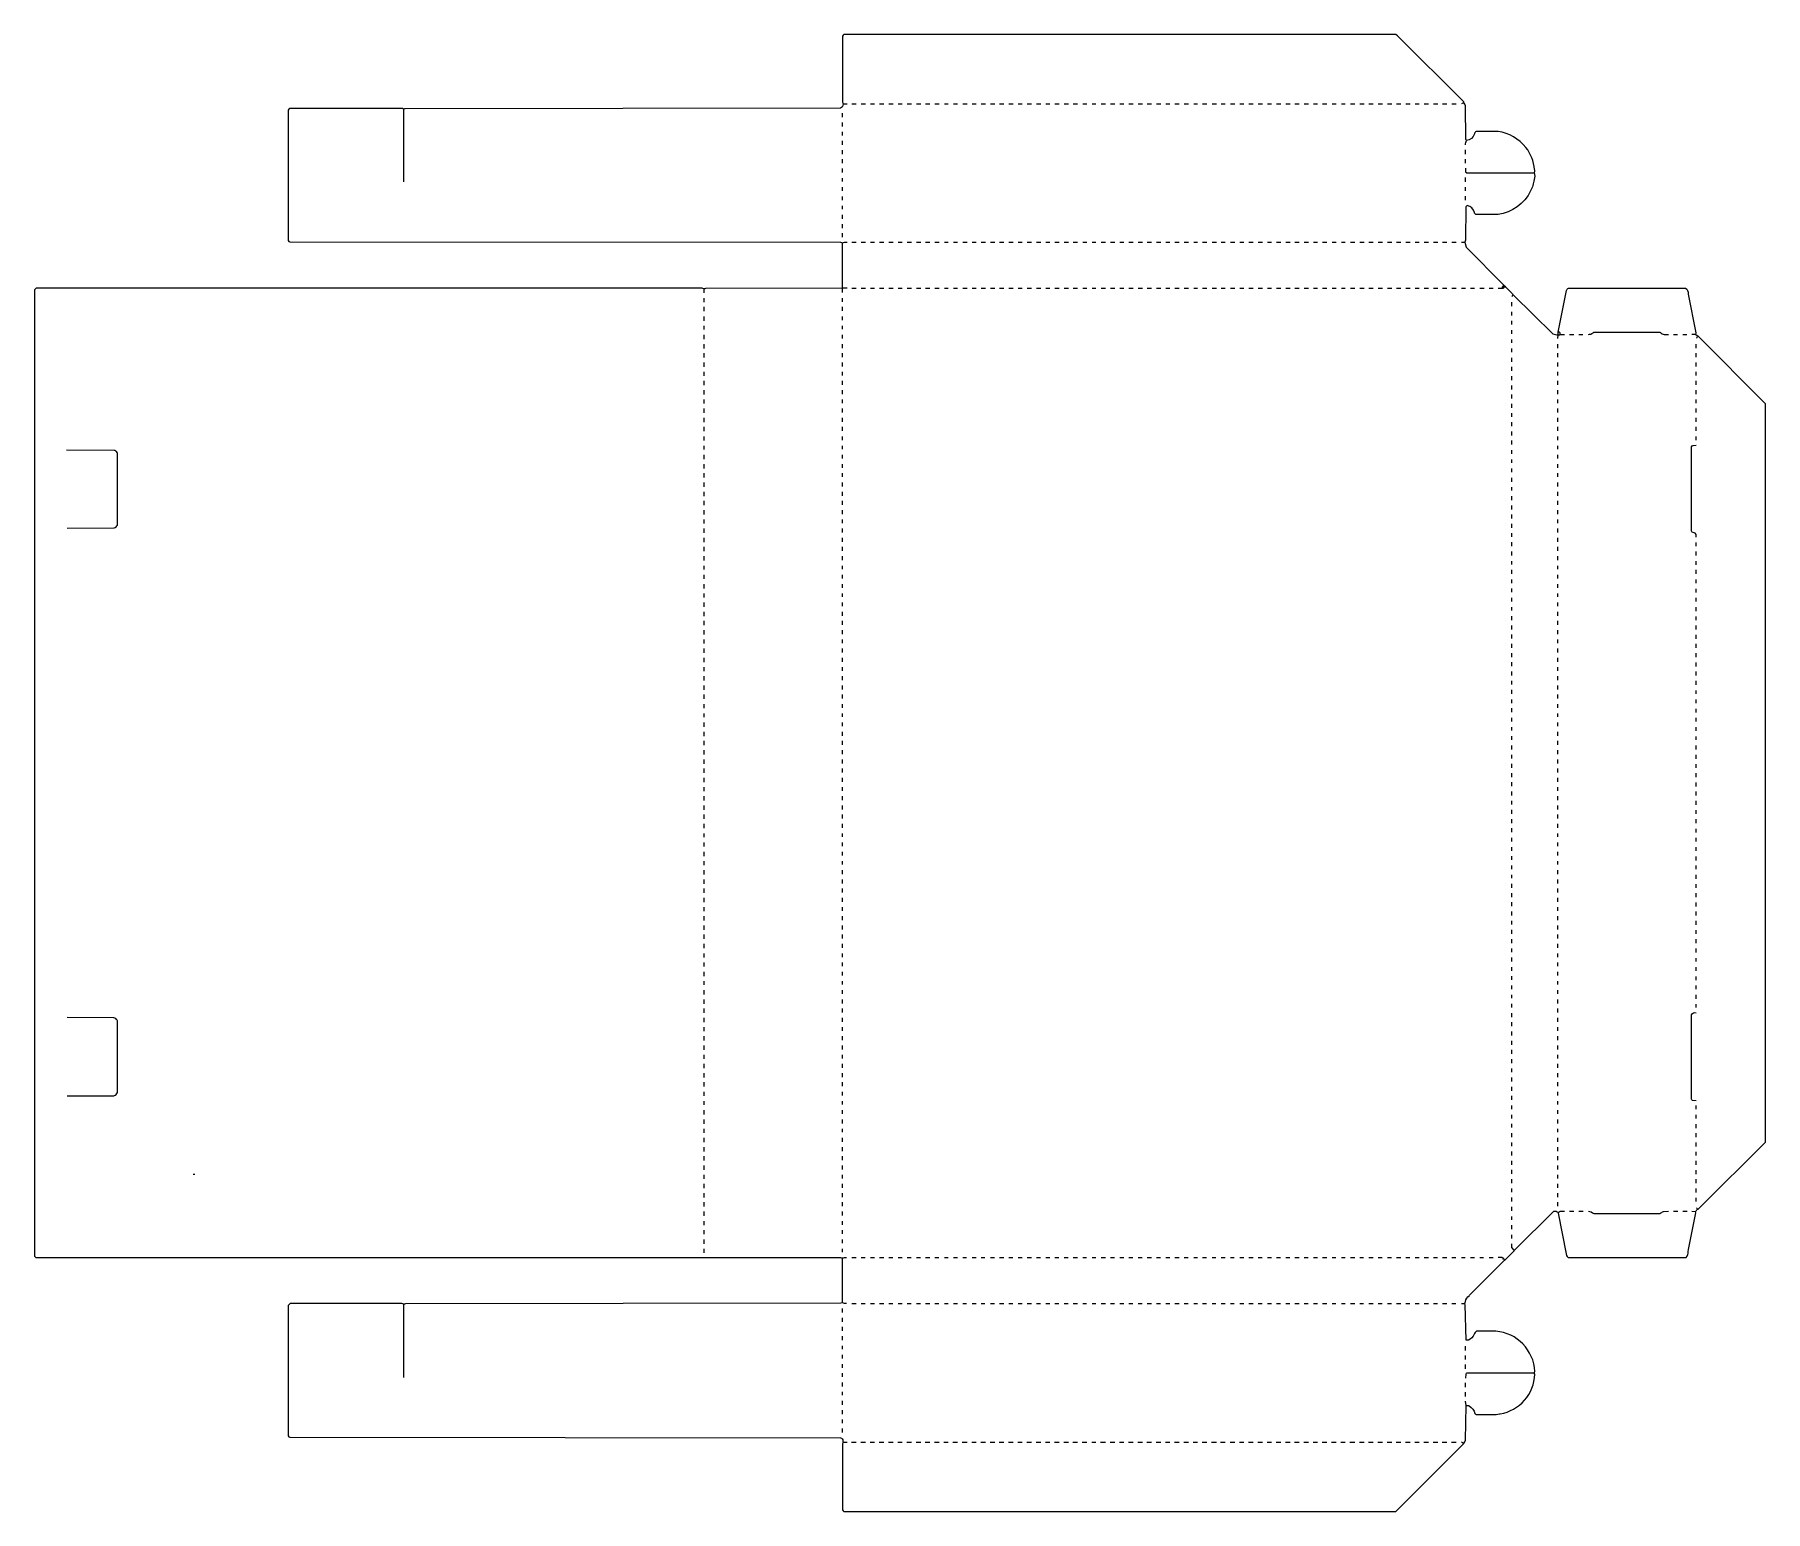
# Model space of a CAD drawing. Extents: x 511 to 4940, y 438 to 4217.
import ezdxf

# ---------------------------------------------------------------- set-up
doc = ezdxf.new("R2010")
doc.units = 0
doc.layers.get('0').update_dxf_attribs({"linetype": 'CONTINUOUS'})

msp = doc.modelspace()

# ---------------------------------------------------------------- linework, layer by layer
at = {"color": 7, "linetype": 'CONTINUOUS'}
for points in [[(4173, 3935, -0.137217), (4175, 3946, -0.141059), (4173.49419, 3949.00568), (4172.50581, 4034.99432, 0.110807), (4168, 4043), (4168, 4045), (3999, 4214), (3994, 4217), (2582, 4217, 0.166667), (2578, 4213), (2578, 4044, -0.120666), (2580, 4040, -0.277294), (2572.99955, 4028.49955), (1459.00045, 4027.50045, 0.145723), (1456, 4026), (1455.1, 4026.2), (1452, 4028), (1164, 4028, 0.166667), (1160, 4024), (1160, 3690, 0.271503), (1164.00035, 3686.49964), (2572.99965, 3685.50036, 0.223103), (2583.05385, 3685.56923), (2590, 3686)], [(4348, 3863), (4348.8, 3865.1, 0.294694), (4349.43077, 3872.05385, 0.14258), (4327.2439, 3928.19512, 0.191395), (4256, 3969), (4200, 3969, 0.195645), (4195.3, 3962.9, -0.318074), (4175, 3946)], [(4173, 3875), (4173, 3866), (4176, 3863), (4348, 3863, -0.181954), (4348.38461, 3845.92308, -0.069629), (4339.3, 3816.9, -0.250591), (4256, 3757), (4199, 3757), (4196, 3760), (4195.7, 3761.9, 0.259209), (4177, 3780, 0.247329), (4173.49412, 3775.99425), (4172.50588, 3691.00575), (4171, 3686), (4174.24999, 3673.24744), (4271, 3576), (4272, 3574, -0.618034), (4274, 3572), (4275, 3572), (4293, 3554), (4293.8, 3551.9), (4294, 3551), (4295.5099, 3550.5001), (4396.24751, 3451.24999, 0.106225), (4410, 3449), (4414, 3449), (4415, 3450), (4426, 3450)], [(2590, 3568), (2578, 3568), (2228.00142, 3567.50143, -0.282963), (2219, 3568), (515, 3568), (513.9, 3567.3), (511, 3564), (511, 1091), (514, 1088), (2572.99976, 1087.50024, 0.224167), (2583.06, 1087.58), (2589, 1088)], [(4292, 3547, 0.120666), (4294, 3551)], [(4409, 3439), (4410, 3449), (4410, 3456), (4431.38461, 3561.92308, -0.233099), (4436, 3568), (4736, 3568, -0.266623), (4742.38461, 3554.07692), (4742.61539, 3552.92308), (4762, 3454), (4761, 3450)], [(4487, 3450, 0.204541), (4498.9, 3454.2), (4500.9, 3455.2), (4502, 3456), (4670, 3456), (4671.80488, 3454.7561, 0.204153), (4681.03793, 3449.54483), (4692, 3450)], [(4752, 1206), (4761, 1205, 0.087559), (4766, 1211), (4767.9, 1211.3), (4776, 1219), (4937, 1379), (4940, 1383), (4940, 3272), (4938.23077, 3274.15385), (4768, 3445), (4766, 3445), (4761, 3450), (4752, 3450)], [(4764, 3440, 0.165541), (4766, 3445)], [(594, 2954), (714.99594, 2954.49587, 0.190629), (723, 2962), (723, 3146), (722, 3148, 0.216335), (714.98414, 3153.01638), (593, 3154)], [(4763, 2931), (4763, 2938), (4760, 2941), (4752.5, 2943.5), (4751.7, 2944.9), (4751, 2946), (4751, 3162, -0.262855), (4755.04878, 3165.56098), (4763, 3166)], [(594, 1501), (713.9959, 1501.49583, 0.227677), (723, 1510), (723, 1693), (722, 1695, 0.219025), (713.98388, 1701.01666), (594, 1702)], [(4763, 1489), (4753.9, 1489.7, -0.179961), (4751, 1493), (4751, 1709, -0.36428), (4763, 1714)], [(4348, 792, -0.120666), (4350, 796, 0.378593), (4250, 899), (4201, 899, 0.231289), (4194.7, 891.1, -0.195993), (4180, 876), (4174, 876), (4171.8, 966.9), (4171, 970), (4172.59459, 975.06757, -0.200225), (4182, 990), (4183, 991), (4271.8, 1080.1), (4272, 1081), (4272.9, 1081.2), (4296.8, 1105.1), (4297, 1106), (4297.9, 1106.2), (4399, 1206), (4405, 1206), (4407.2, 1204.4, 0.469546), (4415, 1206), (4426, 1206)], [(4411, 1203), (4410, 1201), (4430.61539, 1096.92308), (4431.38461, 1093.07692, 0.19602), (4435, 1088), (4737, 1088, 0.193028), (4742.61539, 1103.07692), (4743.61539, 1108.07692), (4762, 1202), (4761, 1205)], [(4487, 1206, -0.166036), (4501, 1200), (4671, 1200, -0.086244), (4679.03299, 1205.53807), (4692, 1206)], [(4766, 1211, 0.120666), (4764, 1215)], [(2589, 970, -0.137217), (2578, 972), (2578, 1086)], [(2578, 972), (2577.1, 971.8), (2573.99955, 970.49955), (1460.00045, 969.50045, -0.282704), (1451, 970), (1165, 970), (1163.9, 969.2), (1160.8, 966.1), (1160, 965), (1160, 631, 0.271503), (1164.00035, 627.49964), (2572.99965, 626.50036, -0.437734), (2578.8, 617.9), (2580, 615, -0.120666), (2578, 611), (2578, 442, 0.166667), (2582, 438), (3994, 438), (3996.1, 439.8), (4166, 609), (4168, 612, 0.108694), (4172.50581, 620.00568), (4174, 709), (4173, 720)], [(4174, 709), (4179.94, 708.58), (4181.84615, 707.76923, -0.188425), (4196.7, 688.9, 0.179961), (4200, 686), (4251, 686), (4259.95122, 687.43902), (4261.07692, 687.61538, 0.356303), (4350, 789), (4348, 792), (4176.00287, 791.50291, 0.229704), (4173.45082, 788.95902), (4173, 779)], [(4168, 612, -0.085094), (4162, 615)]]:
    msp.add_lwpolyline(points, format="xyb", dxfattribs=at)
for points in [[(2580, 4040), (2590, 4040)], [(2602, 4040), (2613, 4040)], [(2626, 4040), (2637, 4040)], [(2650, 4040), (2660, 4040)], [(2673, 4040), (2684, 4040)], [(2697, 4040), (2708, 4040)], [(2721, 4040), (2731, 4040)], [(2744, 4040), (2755, 4040)], [(2768, 4040), (2779, 4040)], [(2791, 4040), (2802, 4040)], [(2815, 4040), (2826, 4040)], [(2839, 4040), (2849, 4040)], [(2862, 4040), (2873, 4040)], [(2886, 4040), (2897, 4040)], [(2910, 4040), (2920, 4040)], [(2933, 4040), (2944, 4040)], [(2957, 4040), (2968, 4040)], [(2980, 4040), (2991, 4040)], [(3004, 4040), (3015, 4040)], [(3028, 4040), (3038, 4040)], [(3051, 4040), (3062, 4040)], [(3075, 4040), (3086, 4040)], [(3099, 4040), (3109, 4040)], [(3122, 4040), (3133, 4040)], [(3146, 4040), (3157, 4040)], [(3169, 4040), (3180, 4040)], [(3193, 4040), (3204, 4040)], [(3217, 4040), (3227, 4040)], [(3240, 4040), (3251, 4040)], [(3264, 4040), (3275, 4040)], [(3288, 4040), (3298, 4040)], [(3311, 4040), (3322, 4040)], [(3335, 4040), (3346, 4040)], [(3358, 4040), (3369, 4040)], [(3382, 4040), (3393, 4040)], [(3406, 4040), (3416, 4040)], [(3429, 4040), (3440, 4040)], [(3453, 4040), (3464, 4040)], [(3477, 4040), (3487, 4040)], [(3500, 4040), (3511, 4040)], [(3524, 4040), (3535, 4040)], [(3547, 4040), (3558, 4040)], [(3571, 4040), (3582, 4040)], [(3595, 4040), (3605, 4040)], [(3618, 4040), (3629, 4040)], [(3642, 4040), (3653, 4040)], [(3666, 4040), (3676, 4040)], [(3689, 4040), (3700, 4040)], [(3713, 4040), (3724, 4040)], [(3736, 4040), (3747, 4040)], [(3760, 4040), (3771, 4040)], [(3784, 4040), (3794, 4040)], [(3807, 4040), (3818, 4040)], [(3831, 4040), (3842, 4040)], [(3855, 4040), (3865, 4040)], [(3878, 4040), (3889, 4040)], [(3902, 4040), (3913, 4040)], [(3925, 4040), (3936, 4040)], [(3949, 4040), (3960, 4040)], [(3973, 4040), (3984, 4040)], [(3996, 4040), (4007, 4040)], [(4020, 4040), (4031, 4040)], [(4044, 4040), (4054, 4040)], [(4067, 4040), (4078, 4040)], [(4091, 4040), (4102, 4040)], [(4114, 4040), (4125, 4040)], [(4138, 4040), (4149, 4040)], [(4163, 4041), (4168, 4043)], [(1456, 3840), (1456, 4026)], [(2578, 4006), (2578, 4016)], [(2578, 3982), (2578, 3992)], [(2578, 3959), (2578, 3968)], [(2578, 3935), (2578, 3945)], [(2578, 3911), (2578, 3921)], [(2578, 3888), (2578, 3898)], [(4173, 3911), (4173, 3922)], [(4173, 3888), (4173, 3898)], [(2578, 3864), (2578, 3874)], [(2578, 3841), (2578, 3850)], [(2578, 3817), (2578, 3827)], [(4173, 3840), (4173, 3851)], [(4173, 3817), (4173, 3827)], [(2578, 3793), (2578, 3803)], [(2578, 3770), (2578, 3779)], [(4173, 3793), (4173, 3804)], [(2578, 3746), (2578, 3756)], [(2578, 3722), (2578, 3732)], [(2578, 3699), (2578, 3709)], [(2578, 3557), (2578, 3568), (2578, 3684)], [(2602, 3686), (2613, 3686)], [(2626, 3686), (2637, 3686)], [(2650, 3686), (2660, 3686)], [(2673, 3686), (2684, 3686)], [(2697, 3686), (2708, 3686)], [(2721, 3686), (2731, 3686)], [(2744, 3686), (2755, 3686)], [(2768, 3686), (2779, 3686)], [(2791, 3686), (2802, 3686)], [(2815, 3686), (2826, 3686)], [(2839, 3686), (2849, 3686)], [(2862, 3686), (2873, 3686)], [(2886, 3686), (2897, 3686)], [(2910, 3686), (2920, 3686)], [(2933, 3686), (2944, 3686)], [(2957, 3686), (2968, 3686)], [(2980, 3686), (2991, 3686)], [(3004, 3686), (3015, 3686)], [(3028, 3686), (3038, 3686)], [(3051, 3686), (3062, 3686)], [(3075, 3686), (3086, 3686)], [(3099, 3686), (3109, 3686)], [(3122, 3686), (3133, 3686)], [(3146, 3686), (3157, 3686)], [(3169, 3686), (3180, 3686)], [(3193, 3686), (3204, 3686)], [(3217, 3686), (3227, 3686)], [(3240, 3686), (3251, 3686)], [(3264, 3686), (3275, 3686)], [(3288, 3686), (3298, 3686)], [(3311, 3686), (3322, 3686)], [(3335, 3686), (3346, 3686)], [(3358, 3686), (3369, 3686)], [(3382, 3686), (3393, 3686)], [(3406, 3686), (3416, 3686)], [(3429, 3686), (3440, 3686)], [(3453, 3686), (3464, 3686)], [(3477, 3686), (3487, 3686)], [(3500, 3686), (3511, 3686)], [(3524, 3686), (3535, 3686)], [(3547, 3686), (3558, 3686)], [(3571, 3686), (3582, 3686)], [(3595, 3686), (3605, 3686)], [(3618, 3686), (3629, 3686)], [(3642, 3686), (3653, 3686)], [(3666, 3686), (3676, 3686)], [(3689, 3686), (3700, 3686)], [(3713, 3686), (3724, 3686)], [(3736, 3686), (3747, 3686)], [(3760, 3686), (3771, 3686)], [(3784, 3686), (3794, 3686)], [(3807, 3686), (3818, 3686)], [(3831, 3686), (3842, 3686)], [(3855, 3686), (3865, 3686)], [(3878, 3686), (3889, 3686)], [(3902, 3686), (3913, 3686)], [(3925, 3686), (3936, 3686)], [(3949, 3686), (3960, 3686)], [(3973, 3686), (3984, 3686)], [(3996, 3686), (4007, 3686)], [(4020, 3686), (4031, 3686)], [(4044, 3686), (4054, 3686)], [(4067, 3686), (4078, 3686)], [(4091, 3686), (4102, 3686)], [(4114, 3686), (4125, 3686)], [(4138, 3686), (4149, 3686)], [(4162, 3686), (4171, 3686)], [(2224, 3556), (2224, 3566)], [(2602, 3568), (2613, 3568)], [(2626, 3568), (2637, 3568)], [(2650, 3568), (2660, 3568)], [(2673, 3568), (2684, 3568)], [(2697, 3568), (2708, 3568)], [(2721, 3568), (2731, 3568)], [(2744, 3568), (2755, 3568)], [(2768, 3568), (2779, 3568)], [(2791, 3568), (2802, 3568)], [(2815, 3568), (2826, 3568)], [(2839, 3568), (2849, 3568)], [(2862, 3568), (2873, 3568)], [(2886, 3568), (2897, 3568)], [(2910, 3568), (2920, 3568)], [(2933, 3568), (2944, 3568)], [(2957, 3568), (2968, 3568)], [(2980, 3568), (2991, 3568)], [(3004, 3568), (3015, 3568)], [(3028, 3568), (3038, 3568)], [(3051, 3568), (3062, 3568)], [(3075, 3568), (3086, 3568)], [(3099, 3568), (3109, 3568)], [(3122, 3568), (3133, 3568)], [(3146, 3568), (3157, 3568)], [(3169, 3568), (3180, 3568)], [(3193, 3568), (3204, 3568)], [(3217, 3568), (3227, 3568)], [(3240, 3568), (3251, 3568)], [(3264, 3568), (3275, 3568)], [(3288, 3568), (3298, 3568)], [(3311, 3568), (3322, 3568)], [(3335, 3568), (3346, 3568)], [(3358, 3568), (3369, 3568)], [(3382, 3568), (3393, 3568)], [(3406, 3568), (3416, 3568)], [(3429, 3568), (3440, 3568)], [(3453, 3568), (3464, 3568)], [(3477, 3568), (3487, 3568)], [(3500, 3568), (3511, 3568)], [(3524, 3568), (3535, 3568)], [(3547, 3568), (3558, 3568)], [(3571, 3568), (3582, 3568)], [(3595, 3568), (3605, 3568)], [(3618, 3568), (3629, 3568)], [(3642, 3568), (3653, 3568)], [(3666, 3568), (3676, 3568)], [(3689, 3568), (3700, 3568)], [(3713, 3568), (3724, 3568)], [(3736, 3568), (3747, 3568)], [(3760, 3568), (3771, 3568)], [(3784, 3568), (3794, 3568)], [(3807, 3568), (3818, 3568)], [(3831, 3568), (3842, 3568)], [(3855, 3568), (3865, 3568)], [(3878, 3568), (3889, 3568)], [(3902, 3568), (3913, 3568)], [(3925, 3568), (3936, 3568)], [(3949, 3568), (3960, 3568)], [(3973, 3568), (3984, 3568)], [(3996, 3568), (4007, 3568)], [(4020, 3568), (4031, 3568)], [(4044, 3568), (4054, 3568)], [(4067, 3568), (4078, 3568)], [(4091, 3568), (4102, 3568)], [(4114, 3568), (4125, 3568)], [(4138, 3568), (4149, 3568)], [(4162, 3568), (4173, 3568)], [(4185, 3568), (4196, 3568)], [(4209, 3568), (4220, 3568)], [(4233, 3568), (4243, 3568)], [(2224, 3532), (2224, 3543)], [(2224, 3509), (2224, 3520)], [(2578, 3533), (2578, 3543)], [(2578, 3510), (2578, 3520)], [(4291, 3522), (4291, 3532)], [(4291, 3498), (4291, 3508)], [(2224, 3485), (2224, 3496)], [(2224, 3462), (2224, 3472)], [(2578, 3486), (2578, 3496)], [(2578, 3463), (2578, 3472)], [(4291, 3475), (4291, 3485)], [(4291, 3451), (4291, 3461)], [(4414, 3455), (4413, 3456), (4410, 3456)], [(2224, 3438), (2224, 3449)], [(2224, 3414), (2224, 3425)], [(2578, 3439), (2578, 3449)], [(2578, 3415), (2578, 3425)], [(4291, 3428), (4291, 3437)], [(4291, 3404), (4291, 3414)], [(4409, 3415), (4409, 3425)], [(4415, 3450), (4415, 3453)], [(4439, 3450), (4450, 3450)], [(4463, 3450), (4473, 3450)], [(4705, 3450), (4715, 3450)], [(4729, 3450), (4739, 3450)], [(4763, 3415), (4763, 3425)], [(2224, 3391), (2224, 3402)], [(2224, 3367), (2224, 3378)], [(2578, 3392), (2578, 3402)], [(2578, 3368), (2578, 3378)], [(4291, 3380), (4291, 3390)], [(4291, 3357), (4291, 3367)], [(4409, 3392), (4409, 3402)], [(4409, 3368), (4409, 3378)], [(4763, 3392), (4763, 3402)], [(4763, 3368), (4763, 3378)], [(2224, 3344), (2224, 3354)], [(2224, 3320), (2224, 3331)], [(2578, 3345), (2578, 3354)], [(2578, 3321), (2578, 3331)], [(4291, 3333), (4291, 3343)], [(4409, 3345), (4409, 3354)], [(4409, 3321), (4409, 3331)], [(4763, 3345), (4763, 3354)], [(4763, 3321), (4763, 3331)], [(2224, 3296), (2224, 3307)], [(2224, 3273), (2224, 3283)], [(2578, 3297), (2578, 3307)], [(2578, 3274), (2578, 3283)], [(4291, 3309), (4291, 3319)], [(4291, 3286), (4291, 3296)], [(4409, 3297), (4409, 3307)], [(4409, 3274), (4409, 3283)], [(4763, 3297), (4763, 3307)], [(4763, 3274), (4763, 3283)], [(2224, 3249), (2224, 3260)], [(2224, 3225), (2224, 3236)], [(2578, 3250), (2578, 3260)], [(2578, 3226), (2578, 3236)], [(4291, 3262), (4291, 3272)], [(4291, 3239), (4291, 3248)], [(4409, 3250), (4409, 3260)], [(4409, 3226), (4409, 3236)], [(4763, 3250), (4763, 3260)], [(4763, 3226), (4763, 3236)], [(2224, 3202), (2224, 3213)], [(2224, 3178), (2224, 3189)], [(2578, 3203), (2578, 3213)], [(2578, 3179), (2578, 3189)], [(4291, 3215), (4291, 3225)], [(4291, 3191), (4291, 3201)], [(4409, 3203), (4409, 3213)], [(4409, 3179), (4409, 3189)], [(4763, 3203), (4763, 3213)], [(4763, 3179), (4763, 3189)], [(2224, 3155), (2224, 3165)], [(2578, 3156), (2578, 3165)], [(4291, 3168), (4291, 3178)], [(4291, 3144), (4291, 3154)], [(4409, 3156), (4409, 3165)], [(2224, 3131), (2224, 3142)], [(2224, 3107), (2224, 3118)], [(2578, 3132), (2578, 3142)], [(2578, 3108), (2578, 3118)], [(4291, 3121), (4291, 3130)], [(4291, 3097), (4291, 3107)], [(4409, 3132), (4409, 3142)], [(4409, 3108), (4409, 3118)], [(2224, 3084), (2224, 3095)], [(2224, 3060), (2224, 3071)], [(2578, 3085), (2578, 3095)], [(2578, 3061), (2578, 3071)], [(4291, 3073), (4291, 3083)], [(4291, 3050), (4291, 3059)], [(4409, 3085), (4409, 3095)], [(4409, 3061), (4409, 3071)], [(2224, 3036), (2224, 3047)], [(2224, 3013), (2224, 3024)], [(2578, 3037), (2578, 3047)], [(2578, 3014), (2578, 3024)], [(4291, 3026), (4291, 3036)], [(4291, 3002), (4291, 3012)], [(4409, 3037), (4409, 3047)], [(4409, 3014), (4409, 3024)], [(2224, 2989), (2224, 3000)], [(2224, 2966), (2224, 2976)], [(2578, 2990), (2578, 3000)], [(2578, 2967), (2578, 2976)], [(4291, 2979), (4291, 2989)], [(4409, 2990), (4409, 3000)], [(4409, 2967), (4409, 2976)], [(2224, 2942), (2224, 2953)], [(2224, 2918), (2224, 2929)], [(2578, 2943), (2578, 2953)], [(2578, 2919), (2578, 2929)], [(4291, 2955), (4291, 2965)], [(4291, 2932), (4291, 2941)], [(4409, 2943), (4409, 2953)], [(4409, 2919), (4409, 2929)], [(2224, 2895), (2224, 2906)], [(2224, 2871), (2224, 2882)], [(2578, 2896), (2578, 2906)], [(2578, 2872), (2578, 2882)], [(4291, 2908), (4291, 2918)], [(4291, 2884), (4291, 2894)], [(4409, 2896), (4409, 2906)], [(4409, 2872), (4409, 2882)], [(4763, 2908), (4763, 2917)], [(4763, 2884), (4763, 2894)], [(2224, 2848), (2224, 2858)], [(2224, 2824), (2224, 2835)], [(2578, 2849), (2578, 2858)], [(2578, 2825), (2578, 2835)], [(4291, 2861), (4291, 2870)], [(4291, 2837), (4291, 2847)], [(4409, 2849), (4409, 2858)], [(4409, 2825), (4409, 2835)], [(4763, 2860), (4763, 2870)], [(4763, 2837), (4763, 2847)], [(2224, 2800), (2224, 2811)], [(2578, 2801), (2578, 2811)], [(4291, 2813), (4291, 2823)], [(4291, 2790), (4291, 2800)], [(4409, 2801), (4409, 2811)], [(4763, 2813), (4763, 2823)], [(4763, 2789), (4763, 2799)], [(2224, 2777), (2224, 2787)], [(2224, 2753), (2224, 2764)], [(2578, 2778), (2578, 2787)], [(2578, 2754), (2578, 2764)], [(4291, 2766), (4291, 2776)], [(4291, 2743), (4291, 2752)], [(4409, 2778), (4409, 2787)], [(4409, 2754), (4409, 2764)], [(4763, 2766), (4763, 2776)], [(4763, 2742), (4763, 2752)], [(2224, 2729), (2224, 2740)], [(2224, 2706), (2224, 2717)], [(2578, 2730), (2578, 2740)], [(2578, 2707), (2578, 2717)], [(4291, 2719), (4291, 2729)], [(4291, 2695), (4291, 2705)], [(4409, 2730), (4409, 2740)], [(4409, 2707), (4409, 2717)], [(4763, 2719), (4763, 2728)], [(4763, 2695), (4763, 2705)], [(2224, 2682), (2224, 2693)], [(2224, 2659), (2224, 2669)], [(2578, 2683), (2578, 2693)], [(2578, 2660), (2578, 2669)], [(4291, 2672), (4291, 2682)], [(4291, 2648), (4291, 2658)], [(4409, 2683), (4409, 2693)], [(4409, 2660), (4409, 2669)], [(4763, 2671), (4763, 2681)], [(4763, 2648), (4763, 2658)], [(2224, 2635), (2224, 2646)], [(2224, 2611), (2224, 2622)], [(2578, 2636), (2578, 2646)], [(2578, 2612), (2578, 2622)], [(4291, 2624), (4291, 2634)], [(4409, 2636), (4409, 2646)], [(4409, 2612), (4409, 2622)], [(4763, 2624), (4763, 2634)], [(2224, 2588), (2224, 2598)], [(2224, 2564), (2224, 2575)], [(2578, 2589), (2578, 2598)], [(2578, 2565), (2578, 2575)], [(4291, 2601), (4291, 2611)], [(4291, 2577), (4291, 2587)], [(4409, 2589), (4409, 2598)], [(4409, 2565), (4409, 2575)], [(4763, 2600), (4763, 2610)], [(4763, 2577), (4763, 2587)], [(2224, 2540), (2224, 2551)], [(2224, 2517), (2224, 2528)], [(2578, 2541), (2578, 2551)], [(2578, 2518), (2578, 2528)], [(4291, 2554), (4291, 2563)], [(4291, 2530), (4291, 2540)], [(4409, 2541), (4409, 2551)], [(4409, 2518), (4409, 2528)], [(4763, 2553), (4763, 2563)], [(4763, 2530), (4763, 2539)], [(2224, 2493), (2224, 2504)], [(2578, 2494), (2578, 2504)], [(4291, 2506), (4291, 2516)], [(4291, 2483), (4291, 2493)], [(4409, 2494), (4409, 2504)], [(4763, 2506), (4763, 2516)], [(4763, 2482), (4763, 2492)], [(2224, 2470), (2224, 2480)], [(2224, 2446), (2224, 2457)], [(2578, 2471), (2578, 2480)], [(2578, 2447), (2578, 2457)], [(4291, 2459), (4291, 2469)], [(4291, 2436), (4291, 2445)], [(4409, 2471), (4409, 2480)], [(4409, 2447), (4409, 2457)], [(4763, 2459), (4763, 2469)], [(4763, 2435), (4763, 2445)], [(2224, 2422), (2224, 2433)], [(2224, 2399), (2224, 2410)], [(2578, 2423), (2578, 2433)], [(2578, 2400), (2578, 2410)], [(4291, 2412), (4291, 2422)], [(4291, 2388), (4291, 2398)], [(4409, 2423), (4409, 2433)], [(4409, 2400), (4409, 2410)], [(4763, 2412), (4763, 2421)], [(4763, 2388), (4763, 2398)], [(2224, 2375), (2224, 2386)], [(2224, 2351), (2224, 2362)], [(2578, 2376), (2578, 2386)], [(2578, 2352), (2578, 2362)], [(4291, 2365), (4291, 2374)], [(4291, 2341), (4291, 2351)], [(4409, 2376), (4409, 2386)], [(4409, 2352), (4409, 2362)], [(4763, 2364), (4763, 2374)], [(4763, 2341), (4763, 2350)], [(2224, 2328), (2224, 2339)], [(2224, 2304), (2224, 2315)], [(2578, 2329), (2578, 2339)], [(2578, 2305), (2578, 2315)], [(4291, 2317), (4291, 2327)], [(4291, 2294), (4291, 2304)], [(4409, 2329), (4409, 2339)], [(4409, 2305), (4409, 2315)], [(4763, 2317), (4763, 2327)], [(2224, 2281), (2224, 2291)], [(2224, 2257), (2224, 2268)], [(2578, 2282), (2578, 2291)], [(2578, 2258), (2578, 2268)], [(4291, 2270), (4291, 2280)], [(4409, 2282), (4409, 2291)], [(4409, 2258), (4409, 2268)], [(4763, 2293), (4763, 2303)], [(4763, 2270), (4763, 2280)], [(2224, 2233), (2224, 2244)], [(2224, 2210), (2224, 2221)], [(2578, 2234), (2578, 2244)], [(2578, 2211), (2578, 2221)], [(4291, 2247), (4291, 2256)], [(4291, 2223), (4291, 2233)], [(4409, 2234), (4409, 2244)], [(4409, 2211), (4409, 2221)], [(4763, 2246), (4763, 2256)], [(4763, 2223), (4763, 2232)], [(2224, 2186), (2224, 2197)], [(2224, 2163), (2224, 2173)], [(2578, 2187), (2578, 2197)], [(2578, 2164), (2578, 2173)], [(4291, 2199), (4291, 2209)], [(4291, 2176), (4291, 2186)], [(4409, 2187), (4409, 2197)], [(4409, 2164), (4409, 2173)], [(4763, 2199), (4763, 2209)], [(4763, 2175), (4763, 2185)], [(2224, 2139), (2224, 2150)], [(2224, 2115), (2224, 2126)], [(2578, 2140), (2578, 2150)], [(2578, 2116), (2578, 2126)], [(4291, 2152), (4291, 2162)], [(4291, 2128), (4291, 2138)], [(4409, 2140), (4409, 2150)], [(4409, 2116), (4409, 2126)], [(4763, 2152), (4763, 2162)], [(4763, 2128), (4763, 2138)], [(2224, 2092), (2224, 2102)], [(2578, 2093), (2578, 2102)], [(4291, 2105), (4291, 2115)], [(4291, 2081), (4291, 2091)], [(4409, 2093), (4409, 2102)], [(4763, 2104), (4763, 2114)], [(4763, 2081), (4763, 2091)], [(2224, 2068), (2224, 2079)], [(2224, 2044), (2224, 2055)], [(2578, 2069), (2578, 2079)], [(2578, 2045), (2578, 2055)], [(4291, 2058), (4291, 2067)], [(4291, 2034), (4291, 2044)], [(4409, 2069), (4409, 2079)], [(4409, 2045), (4409, 2055)], [(4763, 2057), (4763, 2067)], [(4763, 2034), (4763, 2043)], [(2224, 2021), (2224, 2032)], [(2224, 1997), (2224, 2008)], [(2578, 2022), (2578, 2032)], [(2578, 1998), (2578, 2008)], [(4291, 2010), (4291, 2020)], [(4291, 1987), (4291, 1997)], [(4409, 2022), (4409, 2032)], [(4409, 1998), (4409, 2008)], [(4763, 2010), (4763, 2020)], [(4763, 1986), (4763, 1996)], [(2224, 1974), (2224, 1984)], [(2224, 1950), (2224, 1961)], [(2578, 1975), (2578, 1984)], [(2578, 1951), (2578, 1961)], [(4291, 1963), (4291, 1973)], [(4291, 1940), (4291, 1949)], [(4409, 1975), (4409, 1984)], [(4409, 1951), (4409, 1961)], [(4763, 1963), (4763, 1973)], [(4763, 1939), (4763, 1949)], [(2224, 1926), (2224, 1937)], [(2224, 1903), (2224, 1914)], [(2578, 1927), (2578, 1937)], [(2578, 1904), (2578, 1914)], [(4291, 1916), (4291, 1926)], [(4409, 1927), (4409, 1937)], [(4409, 1904), (4409, 1914)], [(4763, 1916), (4763, 1925)], [(2224, 1879), (2224, 1890)], [(2224, 1855), (2224, 1866)], [(2578, 1880), (2578, 1890)], [(2578, 1856), (2578, 1866)], [(4291, 1892), (4291, 1902)], [(4291, 1869), (4291, 1878)], [(4409, 1880), (4409, 1890)], [(4409, 1856), (4409, 1866)], [(4763, 1892), (4763, 1902)], [(4763, 1868), (4763, 1878)], [(2224, 1832), (2224, 1843)], [(2224, 1808), (2224, 1819)], [(2578, 1833), (2578, 1843)], [(2578, 1809), (2578, 1819)], [(4291, 1845), (4291, 1855)], [(4291, 1821), (4291, 1831)], [(4409, 1833), (4409, 1843)], [(4409, 1809), (4409, 1819)], [(4763, 1845), (4763, 1854)], [(4763, 1821), (4763, 1831)], [(2224, 1785), (2224, 1795)], [(2224, 1761), (2224, 1772)], [(2578, 1786), (2578, 1795)], [(2578, 1762), (2578, 1772)], [(4291, 1798), (4291, 1808)], [(4291, 1774), (4291, 1784)], [(4409, 1786), (4409, 1795)], [(4409, 1762), (4409, 1772)], [(4763, 1797), (4763, 1807)], [(4763, 1774), (4763, 1784)], [(2224, 1737), (2224, 1748)], [(2578, 1738), (2578, 1748)], [(4291, 1751), (4291, 1760)], [(4291, 1727), (4291, 1737)], [(4409, 1738), (4409, 1748)], [(4763, 1750), (4763, 1760)], [(4763, 1727), (4763, 1736)], [(2224, 1714), (2224, 1725)], [(2224, 1690), (2224, 1701)], [(2578, 1715), (2578, 1725)], [(2578, 1691), (2578, 1701)], [(4291, 1703), (4291, 1713)], [(4291, 1680), (4291, 1690)], [(4409, 1715), (4409, 1725)], [(4409, 1691), (4409, 1701)], [(2224, 1667), (2224, 1677)], [(2224, 1643), (2224, 1654)], [(2578, 1668), (2578, 1677)], [(2578, 1644), (2578, 1654)], [(4291, 1656), (4291, 1666)], [(4291, 1632), (4291, 1642)], [(4409, 1668), (4409, 1677)], [(4409, 1644), (4409, 1654)], [(2224, 1619), (2224, 1630)], [(2224, 1596), (2224, 1606)], [(2578, 1620), (2578, 1630)], [(2578, 1597), (2578, 1606)], [(4291, 1609), (4291, 1619)], [(4291, 1585), (4291, 1595)], [(4409, 1620), (4409, 1630)], [(4409, 1597), (4409, 1606)], [(2224, 1572), (2224, 1583)], [(2224, 1548), (2224, 1559)], [(2578, 1573), (2578, 1583)], [(2578, 1549), (2578, 1559)], [(4291, 1562), (4291, 1571)], [(4409, 1573), (4409, 1583)], [(4409, 1549), (4409, 1559)], [(2224, 1525), (2224, 1536)], [(2224, 1501), (2224, 1512)], [(2578, 1526), (2578, 1536)], [(2578, 1502), (2578, 1512)], [(4291, 1538), (4291, 1548)], [(4291, 1514), (4291, 1524)], [(4409, 1526), (4409, 1536)], [(4409, 1502), (4409, 1512)], [(2224, 1478), (2224, 1488)], [(2224, 1454), (2224, 1465)], [(2578, 1479), (2578, 1488)], [(2578, 1455), (2578, 1465)], [(4291, 1491), (4291, 1501)], [(4291, 1467), (4291, 1477)], [(4409, 1479), (4409, 1488)], [(4409, 1455), (4409, 1465)], [(4763, 1467), (4763, 1477)], [(2224, 1430), (2224, 1441)], [(2578, 1431), (2578, 1441)], [(4291, 1443), (4291, 1453)], [(4291, 1420), (4291, 1430)], [(4409, 1431), (4409, 1441)], [(4763, 1443), (4763, 1453)], [(4763, 1419), (4763, 1429)], [(2224, 1407), (2224, 1417)], [(2224, 1383), (2224, 1394)], [(2578, 1408), (2578, 1417)], [(2578, 1384), (2578, 1394)], [(4291, 1396), (4291, 1406)], [(4291, 1373), (4291, 1382)], [(4409, 1408), (4409, 1417)], [(4409, 1384), (4409, 1394)], [(4763, 1396), (4763, 1406)], [(4763, 1372), (4763, 1382)], [(2224, 1359), (2224, 1370)], [(2224, 1336), (2224, 1347)], [(2578, 1360), (2578, 1370)], [(2578, 1337), (2578, 1347)], [(4291, 1349), (4291, 1359)], [(4291, 1325), (4291, 1335)], [(4409, 1360), (4409, 1370)], [(4409, 1337), (4409, 1347)], [(4763, 1349), (4763, 1358)], [(4763, 1325), (4763, 1335)], [(917, 1301), (921, 1301)], [(2224, 1312), (2224, 1323)], [(2224, 1289), (2224, 1299)], [(2578, 1313), (2578, 1323)], [(2578, 1290), (2578, 1299)], [(4291, 1302), (4291, 1312)], [(4291, 1278), (4291, 1288)], [(4409, 1313), (4409, 1323)], [(4409, 1290), (4409, 1299)], [(4763, 1301), (4763, 1311)], [(4763, 1278), (4763, 1288)], [(2224, 1265), (2224, 1276)], [(2224, 1241), (2224, 1252)], [(2578, 1266), (2578, 1276)], [(2578, 1242), (2578, 1252)], [(4291, 1255), (4291, 1264)], [(4291, 1231), (4291, 1241)], [(4409, 1266), (4409, 1276)], [(4409, 1242), (4409, 1252)], [(4763, 1254), (4763, 1264)], [(2224, 1218), (2224, 1229)], [(2224, 1194), (2224, 1205)], [(2578, 1219), (2578, 1229)], [(2578, 1195), (2578, 1205)], [(4291, 1207), (4291, 1217)], [(4409, 1219), (4409, 1229)], [(4439, 1206), (4450, 1206)], [(4463, 1206), (4474, 1206)], [(4705, 1206), (4716, 1206)], [(4729, 1206), (4740, 1206)], [(4763, 1231), (4763, 1240)], [(2224, 1170), (2224, 1181)], [(2224, 1147), (2224, 1158)], [(2578, 1171), (2578, 1181)], [(2578, 1148), (2578, 1158)], [(4291, 1184), (4291, 1193)], [(4291, 1160), (4291, 1170)], [(2224, 1123), (2224, 1134)], [(2224, 1100), (2224, 1110)], [(2578, 1124), (2578, 1134)], [(2578, 1101), (2578, 1110)], [(4291, 1136), (4291, 1146)], [(4297, 1106), (4296.75294, 1106.78823), (4291, 1113), (4291, 1123)], [(2602, 1088), (2613, 1088)], [(2626, 1088), (2636, 1088)], [(2650, 1088), (2660, 1088)], [(2673, 1088), (2684, 1088)], [(2697, 1088), (2707, 1088)], [(2721, 1088), (2731, 1088)], [(2744, 1088), (2754, 1088)], [(2768, 1088), (2778, 1088)], [(2791, 1088), (2802, 1088)], [(2815, 1088), (2825, 1088)], [(2839, 1088), (2849, 1088)], [(2862, 1088), (2873, 1088)], [(2886, 1088), (2896, 1088)], [(2910, 1088), (2920, 1088)], [(2933, 1088), (2943, 1088)], [(2957, 1088), (2967, 1088)], [(2980, 1088), (2991, 1088)], [(3004, 1088), (3014, 1088)], [(3028, 1088), (3038, 1088)], [(3051, 1088), (3062, 1088)], [(3075, 1088), (3085, 1088)], [(3099, 1088), (3109, 1088)], [(3122, 1088), (3132, 1088)], [(3146, 1088), (3156, 1088)], [(3169, 1088), (3180, 1088)], [(3193, 1088), (3203, 1088)], [(3217, 1088), (3227, 1088)], [(3240, 1088), (3251, 1088)], [(3264, 1088), (3274, 1088)], [(3288, 1088), (3298, 1088)], [(3311, 1088), (3321, 1088)], [(3335, 1088), (3345, 1088)], [(3358, 1088), (3369, 1088)], [(3382, 1088), (3392, 1088)], [(3406, 1088), (3416, 1088)], [(3429, 1088), (3440, 1088)], [(3453, 1088), (3463, 1088)], [(3477, 1088), (3487, 1088)], [(3500, 1088), (3510, 1088)], [(3524, 1088), (3534, 1088)], [(3547, 1088), (3558, 1088)], [(3571, 1088), (3581, 1088)], [(3595, 1088), (3605, 1088)], [(3618, 1088), (3629, 1088)], [(3642, 1088), (3652, 1088)], [(3666, 1088), (3676, 1088)], [(3689, 1088), (3699, 1088)], [(3713, 1088), (3723, 1088)], [(3736, 1088), (3747, 1088)], [(3760, 1088), (3770, 1088)], [(3784, 1088), (3794, 1088)], [(3807, 1088), (3818, 1088)], [(3831, 1088), (3841, 1088)], [(3855, 1088), (3865, 1088)], [(3878, 1088), (3889, 1088)], [(3902, 1088), (3912, 1088)], [(3925, 1088), (3936, 1088)], [(3949, 1088), (3959, 1088)], [(3973, 1088), (3983, 1088)], [(3996, 1088), (4007, 1088)], [(4020, 1088), (4030, 1088)], [(4044, 1088), (4054, 1088)], [(4067, 1088), (4078, 1088)], [(4091, 1088), (4101, 1088)], [(4114, 1088), (4125, 1088)], [(4138, 1088), (4148, 1088)], [(4162, 1088), (4172, 1088)], [(4185, 1088), (4196, 1088)], [(4209, 1088), (4219, 1088)], [(4233, 1088), (4243, 1088)], [(1456, 781), (1456, 968)], [(2578, 947), (2578, 957)], [(2578, 923), (2578, 933)], [(2602, 970), (2613, 970)], [(2626, 970), (2636, 970)], [(2650, 970), (2660, 970)], [(2673, 970), (2684, 970)], [(2697, 970), (2707, 970)], [(2721, 970), (2731, 970)], [(2744, 970), (2754, 970)], [(2768, 970), (2778, 970)], [(2791, 970), (2802, 970)], [(2815, 970), (2825, 970)], [(2839, 970), (2849, 970)], [(2862, 970), (2873, 970)], [(2886, 970), (2896, 970)], [(2910, 970), (2920, 970)], [(2933, 970), (2943, 970)], [(2957, 970), (2967, 970)], [(2980, 970), (2991, 970)], [(3004, 970), (3014, 970)], [(3028, 970), (3038, 970)], [(3051, 970), (3062, 970)], [(3075, 970), (3085, 970)], [(3099, 970), (3109, 970)], [(3122, 970), (3132, 970)], [(3146, 970), (3156, 970)], [(3169, 970), (3180, 970)], [(3193, 970), (3203, 970)], [(3217, 970), (3227, 970)], [(3240, 970), (3251, 970)], [(3264, 970), (3274, 970)], [(3288, 970), (3298, 970)], [(3311, 970), (3321, 970)], [(3335, 970), (3345, 970)], [(3358, 970), (3369, 970)], [(3382, 970), (3392, 970)], [(3406, 970), (3416, 970)], [(3429, 970), (3440, 970)], [(3453, 970), (3463, 970)], [(3477, 970), (3487, 970)], [(3500, 970), (3510, 970)], [(3524, 970), (3534, 970)], [(3547, 970), (3558, 970)], [(3571, 970), (3581, 970)], [(3595, 970), (3605, 970)], [(3618, 970), (3629, 970)], [(3642, 970), (3652, 970)], [(3666, 970), (3676, 970)], [(3689, 970), (3699, 970)], [(3713, 970), (3723, 970)], [(3736, 970), (3747, 970)], [(3760, 970), (3770, 970)], [(3784, 970), (3794, 970)], [(3807, 970), (3818, 970)], [(3831, 970), (3841, 970)], [(3855, 970), (3865, 970)], [(3878, 970), (3889, 970)], [(3902, 970), (3912, 970)], [(3925, 970), (3936, 970)], [(3949, 970), (3959, 970)], [(3973, 970), (3983, 970)], [(3996, 970), (4007, 970)], [(4020, 970), (4030, 970)], [(4044, 970), (4054, 970)], [(4067, 970), (4078, 970)], [(4091, 970), (4101, 970)], [(4114, 970), (4125, 970)], [(4138, 970), (4148, 970)], [(4162, 970), (4171, 970)], [(2578, 900), (2578, 910)], [(2578, 876), (2578, 886)], [(2578, 853), (2578, 862)], [(4173, 850), (4173, 861)], [(2578, 829), (2578, 839)], [(2578, 805), (2578, 815)], [(4173, 827), (4173, 837)], [(4173, 803), (4173, 814)], [(2578, 782), (2578, 792)], [(2578, 758), (2578, 768)], [(4173, 756), (4173, 767)], [(2578, 735), (2578, 744)], [(2578, 711), (2578, 721)], [(4173, 732), (4173, 743)], [(2578, 687), (2578, 697)], [(2578, 664), (2578, 673)], [(2578, 640), (2578, 650)], [(2580, 615), (2590, 615)], [(2601, 615), (2613, 615)], [(2625, 615), (2637, 615)], [(2649, 615), (2660, 615)], [(2672, 615), (2684, 615)], [(2696, 615), (2708, 615)], [(2720, 615), (2731, 615)], [(2743, 615), (2755, 615)], [(2767, 615), (2779, 615)], [(2790, 615), (2802, 615)], [(2814, 615), (2826, 615)], [(2838, 615), (2849, 615)], [(2861, 615), (2873, 615)], [(2885, 615), (2897, 615)], [(2909, 615), (2920, 615)], [(2932, 615), (2944, 615)], [(2956, 615), (2968, 615)], [(2979, 615), (2991, 615)], [(3003, 615), (3015, 615)], [(3027, 615), (3038, 615)], [(3050, 615), (3062, 615)], [(3074, 615), (3086, 615)], [(3098, 615), (3109, 615)], [(3121, 615), (3133, 615)], [(3145, 615), (3157, 615)], [(3168, 615), (3180, 615)], [(3192, 615), (3204, 615)], [(3216, 615), (3227, 615)], [(3239, 615), (3251, 615)], [(3263, 615), (3275, 615)], [(3287, 615), (3298, 615)], [(3310, 615), (3322, 615)], [(3334, 615), (3346, 615)], [(3357, 615), (3369, 615)], [(3381, 615), (3393, 615)], [(3405, 615), (3416, 615)], [(3428, 615), (3440, 615)], [(3452, 615), (3464, 615)], [(3476, 615), (3487, 615)], [(3499, 615), (3511, 615)], [(3523, 615), (3535, 615)], [(3546, 615), (3558, 615)], [(3570, 615), (3582, 615)], [(3594, 615), (3605, 615)], [(3617, 615), (3629, 615)], [(3641, 615), (3653, 615)], [(3665, 615), (3676, 615)], [(3688, 615), (3700, 615)], [(3712, 615), (3724, 615)], [(3735, 615), (3747, 615)], [(3759, 615), (3771, 615)], [(3783, 615), (3794, 615)], [(3806, 615), (3818, 615)], [(3830, 615), (3842, 615)], [(3854, 615), (3865, 615)], [(3877, 615), (3889, 615)], [(3901, 615), (3913, 615)], [(3924, 615), (3936, 615)], [(3948, 615), (3960, 615)], [(3972, 615), (3984, 615)], [(3995, 615), (4007, 615)], [(4019, 615), (4031, 615)], [(4043, 615), (4054, 615)], [(4066, 615), (4078, 615)], [(4090, 615), (4102, 615)], [(4113, 615), (4125, 615)], [(4137, 615), (4149, 615)]]:
    msp.add_lwpolyline(points, dxfattribs=at)
at = {"color": 109, "linetype": 'CONTINUOUS'}
msp.add_lwpolyline([(4256, 3568), (4267, 3568, 0.182223), (4273.1, 3571.8), (4274, 3572)], format="xyb", dxfattribs=at)
at = {"color": 87, "linetype": 'CONTINUOUS'}
msp.add_lwpolyline([(4267, 3568), (4267, 3570, -0.218584), (4271, 3576)], format="xyb", dxfattribs=at)
at = {"color": 99, "linetype": 'CONTINUOUS'}
msp.add_lwpolyline([(4267, 3570, 0.162278), (4272, 3574)], format="xyb", dxfattribs=at)
at = {"color": 253, "linetype": 'CONTINUOUS'}
msp.add_lwpolyline([(4415, 3453), (4414, 3455)], dxfattribs=at)
at = {"color": 119, "linetype": 'CONTINUOUS'}
msp.add_lwpolyline([(4272, 1081), (4271, 1084), (4271, 1085), (4270, 1086), (4269, 1085), (4268, 1084), (4269, 1083), (4270, 1084), (4269, 1085), (4266, 1088), (4256, 1088)], dxfattribs=at)

doc.saveas('drawing.dxf')
